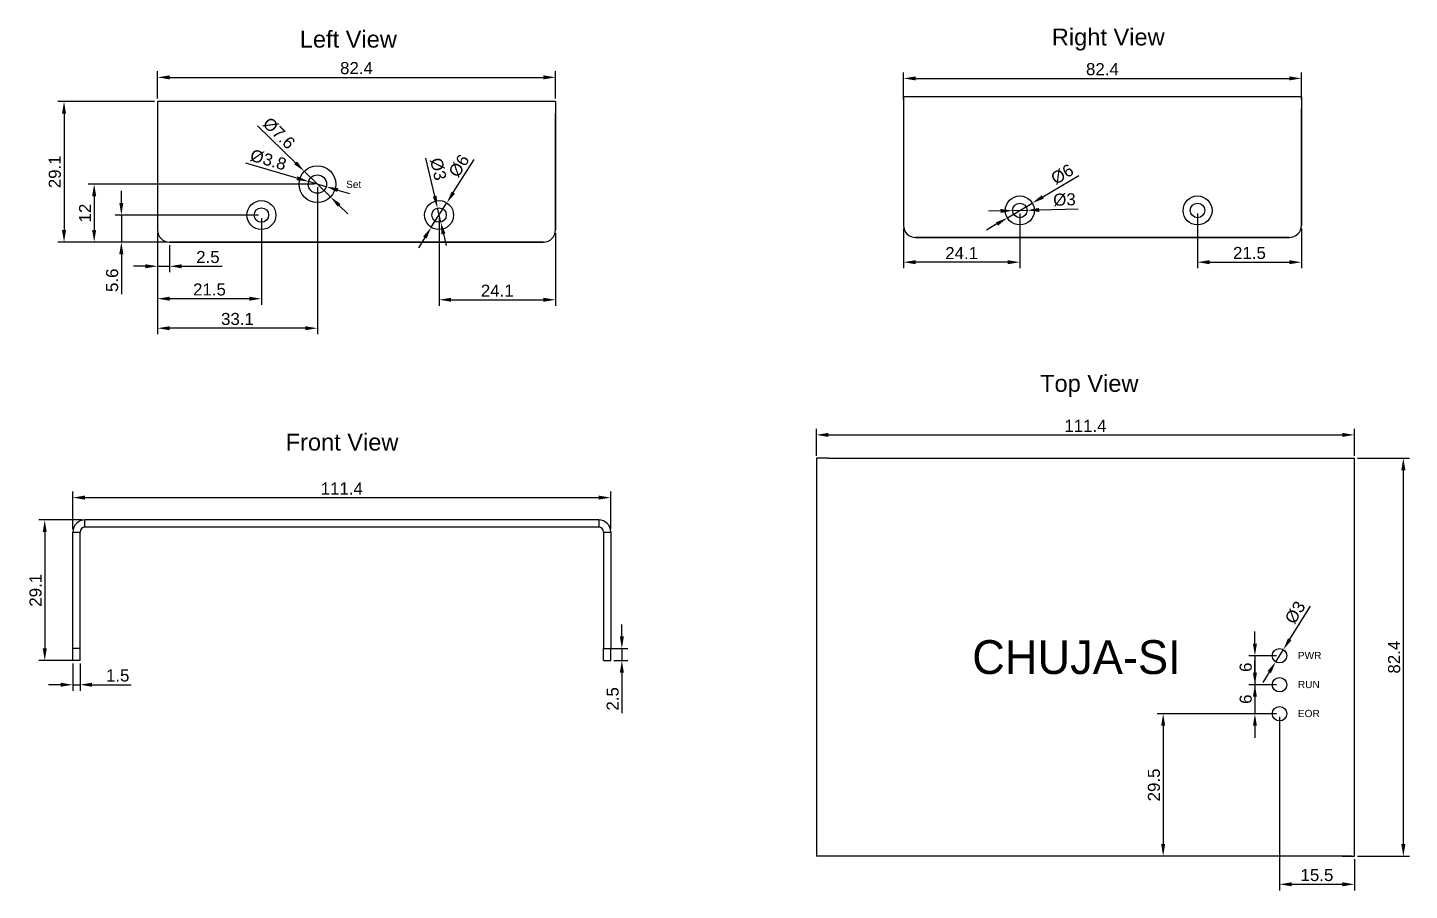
# Model space of a CAD drawing. Header units: millimetres. Extents: x 15 to 627, y 19 to 461.
# Drawn here: x 18 to 304.1, y 18.6 to 197.2 of the extents above; entities that cross this region are included whole.
import ezdxf

# ---------------------------------------------------------------- set-up
doc = ezdxf.new("R2010")
doc.units = ezdxf.units.MM
doc.header["$MEASUREMENT"] = 0
doc.layers.get('0').update_dxf_attribs({"linetype": 'CONTINUOUS'})
doc.layers.get('DEFPOINTS').update_dxf_attribs({"linetype": 'CONTINUOUS'})
for name, color, linetype in [('DIMENSION', 3, 'CONTINUOUS'), ('VIEW009', 7, 'CONTINUOUS'), ('VIEW010', 7, 'CONTINUOUS'), ('VIEW011', 7, 'CONTINUOUS'), ('VIEW013', 7, 'CONTINUOUS')]:
    doc.layers.add(name, color=color, linetype=linetype)
doc.styles.add('CHUJA-SI', font='unicode.perpetua.ttf', dxfattribs={"height": 1})
doc.styles.get("Standard").update_dxf_attribs({"font": 'arial.ttf'})
doc.dimstyles.get("Standard").update_dxf_attribs({"dimscale": 0, "dimtxt": 2.5, "dimasz": 2.5, "dimexe": 1.25, "dimexo": 0.625, "dimtad": 1, "dimdsep": 46, "dimtxsty": 'Standard', "dimcen": 2.5, "dimadec": 0, "dimazin": 0, "dimtfac": 1, "dimtmove": 0, "dimatfit": 3, "dimfxl": 1, "dimarcsym": 0})

# ---------------------------------------------------------------- blocks, each defined once
blk = doc.blocks.new('*D2')
at = {"layer": 'DEFPOINTS', "color": 0, "transparency": 16777216}
for p in [(292.704737, 112.902147), (181.304737, 107.937567), (292.704737, 107.937567)]:
    blk.add_point(p, dxfattribs=at)
at = {"layer": 'DIMENSION', "color": 0, "transparency": 16777216}
for p, q in [((181.304737, 108.562567), (181.304737, 114.152147)), ((183.804737, 112.902147), (290.204737, 112.902147)), ((292.704737, 108.562567), (292.704737, 114.152147))]:
    blk.add_line(p, q, dxfattribs=at)
for points in [[(183.804737, 113.318813), (183.804737, 112.48548), (181.304737, 112.902147)], [(290.204737, 112.48548), (290.204737, 113.318813), (292.704737, 112.902147)]]:
    blk.add_solid(points, dxfattribs=at)
at = {"layer": 'DIMENSION', "color": 0, "linetype": 'ByBlock', "transparency": 16777216, "insert": (237.004737, 114.782147), "char_height": 2.5, "attachment_point": 5}
blk.add_mtext('111.4', dxfattribs=at)
blk = doc.blocks.new('*D12')
at = {"layer": 'DEFPOINTS', "color": 0, "transparency": 16777216}
for p in [(276.410395, 65.929848), (277.999078, 68.475683)]:
    blk.add_point(p, dxfattribs=at)
at = {"layer": 'DIMENSION', "color": 0, "transparency": 16777216}
for p, q in [((279.322599, 70.5966), (283.614778, 77.474737)), ((276.410395, 65.929848), (277.999078, 68.475683)), ((275.086874, 63.808931), (273.763353, 61.688013))]:
    blk.add_line(p, q, dxfattribs=at)
for points in [[(278.969113, 70.817187), (279.676085, 70.376014), (277.999078, 68.475683)], [(275.44036, 63.588344), (274.733388, 64.029517), (276.410395, 65.929848)]]:
    blk.add_solid(points, dxfattribs=at)
at = {"layer": 'DIMENSION', "color": 0, "linetype": 'ByBlock', "transparency": 16777216, "insert": (280.459166, 76.139062), "char_height": 2.5, "attachment_point": 5, "rotation": 58.03450733}
blk.add_mtext('{\\Q0;%%c}3', dxfattribs=at)
blk = doc.blocks.new('*D28')
at = {"layer": 'DEFPOINTS', "color": 0, "transparency": 16777216}
for p in [(277.204737, 67.202766), (272.110895, 61.202766), (277.204737, 61.202766)]:
    blk.add_point(p, dxfattribs=at)
at = {"layer": 'DIMENSION', "color": 0, "transparency": 16777216}
for p, q in [((272.110895, 69.702766), (272.110895, 72.202766)), ((276.579737, 67.202766), (270.860895, 67.202766)), ((272.110895, 67.202766), (272.110895, 61.202766)), ((276.579737, 61.202766), (270.860895, 61.202766)), ((272.110895, 58.702766), (272.110895, 56.202766))]:
    blk.add_line(p, q, dxfattribs=at)
for points in [[(271.694228, 69.702766), (272.527562, 69.702766), (272.110895, 67.202766)], [(272.527562, 58.702766), (271.694228, 58.702766), (272.110895, 61.202766)]]:
    blk.add_solid(points, dxfattribs=at)
at = {"layer": 'DIMENSION', "color": 0, "linetype": 'ByBlock', "transparency": 16777216, "insert": (270.209645, 64.814035), "char_height": 2.5, "attachment_point": 5, "rotation": 90}
blk.add_mtext('6', dxfattribs=at)
blk = doc.blocks.new('*D29')
at = {"layer": 'DEFPOINTS', "color": 0, "transparency": 16777216}
for p in [(277.204737, 61.202766), (272.110895, 55.202766), (277.204737, 55.202766)]:
    blk.add_point(p, dxfattribs=at)
at = {"layer": 'DIMENSION', "color": 0, "transparency": 16777216}
for p, q in [((272.110895, 63.702766), (272.110895, 66.202766)), ((276.579737, 61.202766), (270.860895, 61.202766)), ((272.110895, 61.202766), (272.110895, 55.202766)), ((276.579737, 55.202766), (270.860895, 55.202766)), ((272.110895, 52.702766), (272.110895, 50.202766))]:
    blk.add_line(p, q, dxfattribs=at)
for points in [[(271.694228, 63.702766), (272.527562, 63.702766), (272.110895, 61.202766)], [(272.527562, 52.702766), (271.694228, 52.702766), (272.110895, 55.202766)]]:
    blk.add_solid(points, dxfattribs=at)
at = {"layer": 'DIMENSION', "color": 0, "linetype": 'ByBlock', "transparency": 16777216, "insert": (270.209645, 58.202766), "char_height": 2.5, "attachment_point": 5, "rotation": 90}
blk.add_mtext('6', dxfattribs=at)
blk = doc.blocks.new('*D32')
at = {"layer": 'DEFPOINTS', "color": 0, "transparency": 16777216}
for p in [(277.204737, 55.202766), (253.108256, 25.702766), (292.704737, 25.702766)]:
    blk.add_point(p, dxfattribs=at)
at = {"layer": 'DIMENSION', "color": 0, "transparency": 16777216}
for p, q in [((276.579737, 55.202766), (251.858256, 55.202766)), ((253.108256, 52.702766), (253.108256, 28.202766)), ((292.079737, 25.702766), (251.858256, 25.702766))]:
    blk.add_line(p, q, dxfattribs=at)
for points in [[(253.524922, 52.702766), (252.691589, 52.702766), (253.108256, 55.202766)], [(252.691589, 28.202766), (253.524922, 28.202766), (253.108256, 25.702766)]]:
    blk.add_solid(points, dxfattribs=at)
at = {"layer": 'DIMENSION', "color": 0, "linetype": 'ByBlock', "transparency": 16777216, "insert": (251.207006, 40.452766), "char_height": 2.5, "attachment_point": 5, "rotation": 90}
blk.add_mtext('29.5', dxfattribs=at)
blk = doc.blocks.new('*D37')
at = {"layer": 'DEFPOINTS', "color": 0, "transparency": 16777216}
for p in [(277.204737, 55.202766), (292.704737, 25.702766), (292.704737, 19.891339)]:
    blk.add_point(p, dxfattribs=at)
at = {"layer": 'DIMENSION', "color": 0, "transparency": 16777216}
for p, q in [((277.204737, 54.577766), (277.204737, 18.641339)), ((292.704737, 25.077766), (292.704737, 18.641339)), ((279.704737, 19.891339), (290.204737, 19.891339))]:
    blk.add_line(p, q, dxfattribs=at)
for points in [[(279.704737, 20.308005), (279.704737, 19.474672), (277.204737, 19.891339)], [(290.204737, 19.474672), (290.204737, 20.308005), (292.704737, 19.891339)]]:
    blk.add_solid(points, dxfattribs=at)
at = {"layer": 'DIMENSION', "color": 0, "linetype": 'ByBlock', "transparency": 16777216, "insert": (284.954737, 21.792589), "char_height": 2.5, "attachment_point": 5}
blk.add_mtext('15.5', dxfattribs=at)
blk = doc.blocks.new('*D38')
at = {"layer": 'DEFPOINTS', "color": 0, "transparency": 16777216}
for p in [(292.704737, 108.102366), (292.704737, 25.702766), (302.843901, 25.702766)]:
    blk.add_point(p, dxfattribs=at)
at = {"layer": 'DIMENSION', "color": 0, "transparency": 16777216}
for p, q in [((293.329737, 108.102366), (304.093901, 108.102366)), ((302.843901, 105.602366), (302.843901, 28.202766)), ((293.329737, 25.702766), (304.093901, 25.702766))]:
    blk.add_line(p, q, dxfattribs=at)
for points in [[(303.260567, 105.602366), (302.427234, 105.602366), (302.843901, 108.102366)], [(302.427234, 28.202766), (303.260567, 28.202766), (302.843901, 25.702766)]]:
    blk.add_solid(points, dxfattribs=at)
at = {"layer": 'DIMENSION', "color": 0, "linetype": 'ByBlock', "transparency": 16777216, "insert": (300.942651, 66.902566), "char_height": 2.5, "attachment_point": 5, "rotation": 90}
blk.add_mtext('82.4', dxfattribs=at)
blk = doc.blocks.new('*D54')
at = {"layer": 'DEFPOINTS', "color": 0, "transparency": 16777216}
for p in [(29.817, 95.295541), (21.503434, 66.195541), (28.817, 66.195541)]:
    blk.add_point(p, dxfattribs=at)
at = {"layer": 'DIMENSION', "color": 0, "transparency": 16777216}
for p, q in [((29.192, 95.295541), (20.253434, 95.295541)), ((21.503434, 92.795541), (21.503434, 68.695541)), ((28.192, 66.195541), (20.253434, 66.195541))]:
    blk.add_line(p, q, dxfattribs=at)
for points in [[(21.9201, 92.795541), (21.086767, 92.795541), (21.503434, 95.295541)], [(21.086767, 68.695541), (21.9201, 68.695541), (21.503434, 66.195541)]]:
    blk.add_solid(points, dxfattribs=at)
at = {"layer": 'DIMENSION', "color": 0, "linetype": 'ByBlock', "transparency": 16777216, "insert": (19.602184, 80.745541), "char_height": 2.5, "attachment_point": 5, "rotation": 90}
blk.add_mtext('29.1', dxfattribs=at)
blk = doc.blocks.new('*D58')
at = {"layer": 'DEFPOINTS', "color": 0, "transparency": 16777216}
for p in [(27.317, 66.195541), (28.817, 66.195541), (28.817, 61.195541)]:
    blk.add_point(p, dxfattribs=at)
at = {"layer": 'DIMENSION', "color": 0, "transparency": 16777216}
for p, q in [((27.317, 65.570541), (27.317, 59.945541)), ((28.817, 65.570541), (28.817, 59.945541)), ((24.817, 61.195541), (22.317, 61.195541)), ((27.317, 61.195541), (28.817, 61.195541)), ((31.317, 61.195541), (39.397, 61.195541))]:
    blk.add_line(p, q, dxfattribs=at)
for points in [[(24.817, 60.778875), (24.817, 61.612208), (27.317, 61.195541)], [(31.317, 61.612208), (31.317, 60.778875), (28.817, 61.195541)]]:
    blk.add_solid(points, dxfattribs=at)
at = {"layer": 'DIMENSION', "color": 0, "linetype": 'ByBlock', "transparency": 16777216, "insert": (36.607, 63.096791), "char_height": 2.5, "attachment_point": 5}
blk.add_mtext('1.5', dxfattribs=at)
blk = doc.blocks.new('*D61')
at = {"layer": 'DEFPOINTS', "color": 0, "transparency": 16777216}
for p in [(138.7175, 99.923135), (27.317, 92.795541), (138.7175, 92.795541)]:
    blk.add_point(p, dxfattribs=at)
at = {"layer": 'DIMENSION', "color": 0, "transparency": 16777216}
for p, q in [((27.317, 93.420541), (27.317, 101.173135)), ((138.7175, 93.420541), (138.7175, 101.173135)), ((29.817, 99.923135), (136.2175, 99.923135))]:
    blk.add_line(p, q, dxfattribs=at)
for points in [[(29.817, 100.339802), (29.817, 99.506469), (27.317, 99.923135)], [(136.2175, 99.506469), (136.2175, 100.339802), (138.7175, 99.923135)]]:
    blk.add_solid(points, dxfattribs=at)
at = {"layer": 'DIMENSION', "color": 0, "linetype": 'ByBlock', "transparency": 16777216, "insert": (83.01725, 101.803135), "char_height": 2.5, "attachment_point": 5}
blk.add_mtext('111.4', dxfattribs=at)
blk = doc.blocks.new('*D62')
at = {"layer": 'DEFPOINTS', "color": 0, "transparency": 16777216}
for p in [(137.2175, 68.695541), (138.7175, 66.195541), (141.014528, 66.195541)]:
    blk.add_point(p, dxfattribs=at)
at = {"layer": 'DIMENSION', "color": 0, "transparency": 16777216}
for p, q in [((141.014528, 71.195541), (141.014528, 73.695541)), ((137.8425, 68.695541), (142.264528, 68.695541)), ((141.014528, 68.695541), (141.014528, 66.195541)), ((139.3425, 66.195541), (142.264528, 66.195541)), ((141.014528, 63.695541), (141.014528, 55.338041))]:
    blk.add_line(p, q, dxfattribs=at)
for points in [[(140.597861, 71.195541), (141.431194, 71.195541), (141.014528, 68.695541)], [(141.431194, 63.695541), (140.597861, 63.695541), (141.014528, 66.195541)]]:
    blk.add_solid(points, dxfattribs=at)
at = {"layer": 'DIMENSION', "color": 0, "linetype": 'ByBlock', "transparency": 16777216, "insert": (139.113278, 58.266791), "char_height": 2.5, "attachment_point": 5, "rotation": 90}
blk.add_mtext('2.5', dxfattribs=at)
blk = doc.blocks.new('*D100')
at = {"layer": 'DEFPOINTS', "color": 0, "transparency": 16777216}
for p in [(281.728727, 186.683601), (199.328727, 181.683601), (281.728727, 181.683601)]:
    blk.add_point(p, dxfattribs=at)
at = {"layer": 'DIMENSION', "color": 0, "transparency": 16777216}
for p, q in [((199.328727, 182.308601), (199.328727, 187.933601)), ((201.828727, 186.683601), (279.228727, 186.683601)), ((281.728727, 182.308601), (281.728727, 187.933601))]:
    blk.add_line(p, q, dxfattribs=at)
for points in [[(201.828727, 187.100267), (201.828727, 186.266934), (199.328727, 186.683601)], [(279.228727, 186.266934), (279.228727, 187.100267), (281.728727, 186.683601)]]:
    blk.add_solid(points, dxfattribs=at)
at = {"layer": 'DIMENSION', "color": 0, "linetype": 'ByBlock', "transparency": 16777216, "insert": (240.528727, 188.584851), "char_height": 2.5, "attachment_point": 5}
blk.add_mtext('82.4', dxfattribs=at)
blk = doc.blocks.new('*D106')
at = {"layer": 'DEFPOINTS', "color": 0, "transparency": 16777216}
for p in [(223.428727, 159.353601), (199.328727, 156.253601), (199.328727, 148.644474)]:
    blk.add_point(p, dxfattribs=at)
at = {"layer": 'DIMENSION', "color": 0, "transparency": 16777216}
for p, q in [((223.428727, 158.728601), (223.428727, 147.394474)), ((199.328727, 155.628601), (199.328727, 147.394474)), ((220.928727, 148.644474), (201.828727, 148.644474))]:
    blk.add_line(p, q, dxfattribs=at)
for points in [[(201.828727, 149.06114), (201.828727, 148.227807), (199.328727, 148.644474)], [(220.928727, 148.227807), (220.928727, 149.06114), (223.428727, 148.644474)]]:
    blk.add_solid(points, dxfattribs=at)
at = {"layer": 'DIMENSION', "color": 0, "linetype": 'ByBlock', "transparency": 16777216, "insert": (211.378727, 150.524474), "char_height": 2.5, "attachment_point": 5}
blk.add_mtext('24.1', dxfattribs=at)
blk = doc.blocks.new('*D109')
at = {"layer": 'DEFPOINTS', "color": 0, "transparency": 16777216}
for p in [(260.228727, 159.353601), (281.728727, 156.253601), (281.728727, 148.644474)]:
    blk.add_point(p, dxfattribs=at)
at = {"layer": 'DIMENSION', "color": 0, "transparency": 16777216}
for p, q in [((260.228727, 158.728601), (260.228727, 147.394474)), ((281.728727, 155.628601), (281.728727, 147.394474)), ((262.728727, 148.644474), (279.228727, 148.644474))]:
    blk.add_line(p, q, dxfattribs=at)
for points in [[(262.728727, 149.06114), (262.728727, 148.227807), (260.228727, 148.644474)], [(279.228727, 148.227807), (279.228727, 149.06114), (281.728727, 148.644474)]]:
    blk.add_solid(points, dxfattribs=at)
at = {"layer": 'DIMENSION', "color": 0, "linetype": 'ByBlock', "transparency": 16777216, "insert": (270.978727, 150.545724), "char_height": 2.5, "attachment_point": 5}
blk.add_mtext('21.5', dxfattribs=at)
blk = doc.blocks.new('*D151')
at = {"layer": 'DEFPOINTS', "color": 0, "transparency": 16777216}
for p in [(221.92927, 159.313232), (224.928184, 159.39397)]:
    blk.add_point(p, dxfattribs=at)
at = {"layer": 'DIMENSION', "color": 0, "transparency": 16777216}
for p, q in [((219.430176, 159.24595), (216.931082, 159.178668)), ((221.92927, 159.313232), (224.928184, 159.39397)), ((227.427279, 159.461251), (235.531842, 159.679446))]:
    blk.add_line(p, q, dxfattribs=at)
for points in [[(219.44139, 158.829434), (219.418962, 159.662466), (221.92927, 159.313232)], [(227.416065, 159.877767), (227.438493, 159.044736), (224.928184, 159.39397)]]:
    blk.add_solid(points, dxfattribs=at)
at = {"layer": 'DIMENSION', "color": 0, "linetype": 'ByBlock', "transparency": 16777216, "insert": (232.67609, 161.573276), "char_height": 2.5, "attachment_point": 5, "rotation": 1.54216809}
blk.add_mtext('{\\Q0;%%c}3', dxfattribs=at)
blk = doc.blocks.new('*D152')
at = {"layer": 'DEFPOINTS', "color": 0, "transparency": 16777216}
for p in [(226.010696, 160.88116), (220.846758, 157.826042)]:
    blk.add_point(p, dxfattribs=at)
at = {"layer": 'DIMENSION', "color": 0, "transparency": 16777216}
for p, q in [((228.162337, 162.154125), (235.635497, 166.575438)), ((220.846758, 157.826042), (226.010696, 160.88116)), ((218.695118, 156.553076), (216.543477, 155.28011))]:
    blk.add_line(p, q, dxfattribs=at)
for points in [[(227.950176, 162.512732), (228.374498, 161.795519), (226.010696, 160.88116)], [(218.907279, 156.194469), (218.482957, 156.911683), (220.846758, 157.826042)]]:
    blk.add_solid(points, dxfattribs=at)
at = {"layer": 'DIMENSION', "color": 0, "linetype": 'ByBlock', "transparency": 16777216, "insert": (232.219334, 166.8433), "char_height": 2.5, "attachment_point": 5, "rotation": 30.60964622}
blk.add_mtext('{\\Q0;%%c}6', dxfattribs=at)
blk = doc.blocks.new('*D156')
at = {"layer": 'DEFPOINTS', "color": 0, "transparency": 16777216}
for p in [(127.265821, 186.904068), (44.865421, 181.904068), (127.265821, 181.904068)]:
    blk.add_point(p, dxfattribs=at)
at = {"layer": 'DIMENSION', "color": 0, "transparency": 16777216}
for p, q in [((44.865421, 182.529068), (44.865421, 188.154068)), ((47.365421, 186.904068), (124.765821, 186.904068)), ((127.265821, 182.529068), (127.265821, 188.154068))]:
    blk.add_line(p, q, dxfattribs=at)
for points in [[(47.365421, 187.320735), (47.365421, 186.487401), (44.865421, 186.904068)], [(124.765821, 186.487401), (124.765821, 187.320735), (127.265821, 186.904068)]]:
    blk.add_solid(points, dxfattribs=at)
at = {"layer": 'DIMENSION', "color": 0, "linetype": 'ByBlock', "transparency": 16777216, "insert": (86.065621, 188.805318), "char_height": 2.5, "attachment_point": 5}
blk.add_mtext('82.4', dxfattribs=at)
blk = doc.blocks.new('*D160')
at = {"layer": 'DEFPOINTS', "color": 0, "transparency": 16777216}
for p in [(66.365421, 158.404068), (44.865421, 155.304068), (44.865421, 141.08865)]:
    blk.add_point(p, dxfattribs=at)
at = {"layer": 'DIMENSION', "color": 0, "transparency": 16777216}
for p, q in [((66.365421, 157.779068), (66.365421, 139.83865)), ((44.865421, 154.679068), (44.865421, 139.83865)), ((63.865421, 141.08865), (47.365421, 141.08865))]:
    blk.add_line(p, q, dxfattribs=at)
for points in [[(47.365421, 141.505317), (47.365421, 140.671984), (44.865421, 141.08865)], [(63.865421, 140.671984), (63.865421, 141.505317), (66.365421, 141.08865)]]:
    blk.add_solid(points, dxfattribs=at)
at = {"layer": 'DIMENSION', "color": 0, "linetype": 'ByBlock', "transparency": 16777216, "insert": (55.615421, 142.9899), "char_height": 2.5, "attachment_point": 5}
blk.add_mtext('21.5', dxfattribs=at)
blk = doc.blocks.new('*D163')
at = {"layer": 'DEFPOINTS', "color": 0, "transparency": 16777216}
for p in [(103.165821, 158.404068), (127.265821, 155.304068), (127.265821, 140.874365)]:
    blk.add_point(p, dxfattribs=at)
at = {"layer": 'DIMENSION', "color": 0, "transparency": 16777216}
for p, q in [((103.165821, 157.779068), (103.165821, 139.624365)), ((127.265821, 154.679068), (127.265821, 139.624365)), ((105.665821, 140.874365), (124.765821, 140.874365))]:
    blk.add_line(p, q, dxfattribs=at)
for points in [[(105.665821, 141.291031), (105.665821, 140.457698), (103.165821, 140.874365)], [(124.765821, 140.457698), (124.765821, 141.291031), (127.265821, 140.874365)]]:
    blk.add_solid(points, dxfattribs=at)
at = {"layer": 'DIMENSION', "color": 0, "linetype": 'ByBlock', "transparency": 16777216, "insert": (115.215821, 142.754365), "char_height": 2.5, "attachment_point": 5}
blk.add_mtext('24.1', dxfattribs=at)
blk = doc.blocks.new('*D165')
at = {"layer": 'DEFPOINTS', "color": 0, "transparency": 16777216}
for p in [(102.825745, 159.865009), (103.505898, 156.943127)]:
    blk.add_point(p, dxfattribs=at)
at = {"layer": 'DIMENSION', "color": 0, "transparency": 16777216}
for p, q in [((102.25895, 162.29991), (100.420834, 170.196294)), ((103.505898, 156.943127), (102.825745, 159.865009)), ((104.072693, 154.508226), (104.639488, 152.073325))]:
    blk.add_line(p, q, dxfattribs=at)
for points in [[(101.853133, 162.205444), (102.664767, 162.394376), (102.825745, 159.865009)], [(104.47851, 154.602692), (103.666876, 154.41376), (103.505898, 156.943127)]]:
    blk.add_solid(points, dxfattribs=at)
at = {"layer": 'DIMENSION', "color": 0, "linetype": 'ByBlock', "transparency": 16777216, "insert": (102.975197, 167.912187), "char_height": 2.5, "attachment_point": 5, "rotation": 283.10391925}
blk.add_mtext('{\\Q0;%%c}3', dxfattribs=at)
blk = doc.blocks.new('*D166')
at = {"layer": 'DEFPOINTS', "color": 0, "transparency": 16777216}
for p in [(104.774796, 160.936103), (101.556847, 155.872033)]:
    blk.add_point(p, dxfattribs=at)
at = {"layer": 'DIMENSION', "color": 0, "transparency": 16777216}
for p, q in [((106.115608, 163.046132), (110.463862, 169.888956)), ((101.556847, 155.872033), (104.774796, 160.936103)), ((100.216035, 153.762004), (98.875222, 151.651975))]:
    blk.add_line(p, q, dxfattribs=at)
for points in [[(105.763937, 163.269601), (106.46728, 162.822663), (104.774796, 160.936103)], [(100.567706, 153.538535), (99.864363, 153.985473), (101.556847, 155.872033)]]:
    blk.add_solid(points, dxfattribs=at)
at = {"layer": 'DIMENSION', "color": 0, "linetype": 'ByBlock', "transparency": 16777216, "insert": (107.297439, 168.579119), "char_height": 2.5, "attachment_point": 5, "rotation": 57.56619301}
blk.add_mtext('{\\Q0;%%c}6', dxfattribs=at)
blk = doc.blocks.new('*D169')
at = {"layer": 'DEFPOINTS', "color": 0, "transparency": 16777216}
for p in [(76.141239, 165.335441), (79.789604, 164.272695)]:
    blk.add_point(p, dxfattribs=at)
at = {"layer": 'DIMENSION', "color": 0, "transparency": 16777216}
for p, q in [((73.740998, 166.034617), (63.158338, 169.11728)), ((79.789604, 164.272695), (76.141239, 165.335441)), ((82.189845, 163.57352), (84.590085, 162.874344))]:
    blk.add_line(p, q, dxfattribs=at)
for points in [[(73.624469, 165.634576), (73.857528, 166.434657), (76.141239, 165.335441)], [(82.306374, 163.97356), (82.073315, 163.17348), (79.789604, 164.272695)]]:
    blk.add_solid(points, dxfattribs=at)
at = {"layer": 'DIMENSION', "color": 0, "linetype": 'ByBlock', "transparency": 16777216, "insert": (67.800498, 169.816925), "char_height": 2.5, "attachment_point": 5, "rotation": 343.75948327}
blk.add_mtext('{\\Q0;%%c}3.8', dxfattribs=at)
blk = doc.blocks.new('*D170')
at = {"layer": 'DEFPOINTS', "color": 0, "transparency": 16777216}
for p in [(75.245208, 167.457451), (80.685635, 162.150686)]:
    blk.add_point(p, dxfattribs=at)
at = {"layer": 'DIMENSION', "color": 0, "transparency": 16777216}
for p, q in [((73.455594, 169.203097), (65.568764, 176.89616)), ((80.685635, 162.150686), (75.245208, 167.457451)), ((82.475249, 160.405039), (84.264863, 158.659393))]:
    blk.add_line(p, q, dxfattribs=at)
for points in [[(73.164653, 168.904828), (73.746535, 169.501366), (75.245208, 167.457451)], [(82.76619, 160.703308), (82.184308, 160.10677), (80.685635, 162.150686)]]:
    blk.add_solid(points, dxfattribs=at)
at = {"layer": 'DIMENSION', "color": 0, "linetype": 'ByBlock', "transparency": 16777216, "insert": (69.992941, 175.332668), "char_height": 2.5, "attachment_point": 5, "rotation": 315.71254634}
blk.add_mtext('{\\Q0;%%c}7.6', dxfattribs=at)
blk = doc.blocks.new('*D172')
at = {"layer": 'DEFPOINTS', "color": 0, "transparency": 16777216}
for p in [(44.865421, 181.904068), (25.498792, 152.804068), (47.365421, 152.804068)]:
    blk.add_point(p, dxfattribs=at)
at = {"layer": 'DIMENSION', "color": 0, "transparency": 16777216}
for p, q in [((44.240421, 181.904068), (24.248792, 181.904068)), ((25.498792, 179.404068), (25.498792, 155.304068)), ((46.740421, 152.804068), (24.248792, 152.804068))]:
    blk.add_line(p, q, dxfattribs=at)
for points in [[(25.915459, 179.404068), (25.082125, 179.404068), (25.498792, 181.904068)], [(25.082125, 155.304068), (25.915459, 155.304068), (25.498792, 152.804068)]]:
    blk.add_solid(points, dxfattribs=at)
at = {"layer": 'DIMENSION', "color": 0, "linetype": 'ByBlock', "transparency": 16777216, "insert": (23.597542, 167.354068), "char_height": 2.5, "attachment_point": 5, "rotation": 90}
blk.add_mtext('29.1', dxfattribs=at)
blk = doc.blocks.new('*D173')
at = {"layer": 'DEFPOINTS', "color": 0, "transparency": 16777216}
for p in [(66.365421, 158.404068), (37.365421, 152.804068), (47.365421, 152.804068)]:
    blk.add_point(p, dxfattribs=at)
at = {"layer": 'DIMENSION', "color": 0, "transparency": 16777216}
for p, q in [((37.365421, 160.904068), (37.365421, 163.404068)), ((65.740421, 158.404068), (36.115421, 158.404068)), ((37.365421, 158.404068), (37.365421, 152.804068)), ((46.740421, 152.804068), (36.115421, 152.804068)), ((37.365421, 150.304068), (37.365421, 142.006568))]:
    blk.add_line(p, q, dxfattribs=at)
for points in [[(36.948755, 160.904068), (37.782088, 160.904068), (37.365421, 158.404068)], [(37.782088, 150.304068), (36.948755, 150.304068), (37.365421, 152.804068)]]:
    blk.add_solid(points, dxfattribs=at)
at = {"layer": 'DIMENSION', "color": 0, "linetype": 'ByBlock', "transparency": 16777216, "insert": (35.464171, 144.905318), "char_height": 2.5, "attachment_point": 5, "rotation": 90}
blk.add_mtext('5.6', dxfattribs=at)
blk = doc.blocks.new('*D174')
at = {"layer": 'DEFPOINTS', "color": 0, "transparency": 16777216}
for p in [(77.965421, 164.804068), (31.740421, 152.804068), (46.740421, 152.804068)]:
    blk.add_point(p, dxfattribs=at)
at = {"layer": 'DIMENSION', "color": 0, "transparency": 16777216}
for p, q in [((77.340421, 164.804068), (30.490421, 164.804068)), ((31.740421, 162.304068), (31.740421, 155.304068)), ((46.115421, 152.804068), (30.490421, 152.804068))]:
    blk.add_line(p, q, dxfattribs=at)
for points in [[(32.157088, 162.304068), (31.323755, 162.304068), (31.740421, 164.804068)], [(31.323755, 155.304068), (32.157088, 155.304068), (31.740421, 152.804068)]]:
    blk.add_solid(points, dxfattribs=at)
at = {"layer": 'DIMENSION', "color": 0, "linetype": 'ByBlock', "transparency": 16777216, "insert": (29.860421, 158.804068), "char_height": 2.5, "attachment_point": 5, "rotation": 90}
blk.add_mtext('12', dxfattribs=at)
blk = doc.blocks.new('*D182')
at = {"layer": 'DEFPOINTS', "color": 0, "transparency": 16777216}
for p in [(77.965421, 164.804068), (44.865421, 154.679068), (44.865421, 134.981508)]:
    blk.add_point(p, dxfattribs=at)
at = {"layer": 'DIMENSION', "color": 0, "transparency": 16777216}
for p, q in [((77.965421, 164.179068), (77.965421, 133.731508)), ((44.865421, 154.054068), (44.865421, 133.731508)), ((75.465421, 134.981508), (47.365421, 134.981508))]:
    blk.add_line(p, q, dxfattribs=at)
for points in [[(47.365421, 135.398174), (47.365421, 134.564841), (44.865421, 134.981508)], [(75.465421, 134.564841), (75.465421, 135.398174), (77.965421, 134.981508)]]:
    blk.add_solid(points, dxfattribs=at)
at = {"layer": 'DIMENSION', "color": 0, "linetype": 'ByBlock', "transparency": 16777216, "insert": (61.415421, 136.882758), "char_height": 2.5, "attachment_point": 5}
blk.add_mtext('33.1', dxfattribs=at)
blk = doc.blocks.new('*D185')
at = {"layer": 'DEFPOINTS', "color": 0, "transparency": 16777216}
for p in [(44.865421, 155.304068), (47.365421, 152.804068), (47.365421, 147.804068)]:
    blk.add_point(p, dxfattribs=at)
at = {"layer": 'DIMENSION', "color": 0, "transparency": 16777216}
for p, q in [((44.865421, 154.679068), (44.865421, 146.554068)), ((47.365421, 152.179068), (47.365421, 146.554068)), ((42.365421, 147.804068), (39.865421, 147.804068)), ((44.865421, 147.804068), (47.365421, 147.804068)), ((49.865421, 147.804068), (58.222921, 147.804068))]:
    blk.add_line(p, q, dxfattribs=at)
for points in [[(42.365421, 147.387401), (42.365421, 148.220735), (44.865421, 147.804068)], [(49.865421, 148.220735), (49.865421, 147.387401), (47.365421, 147.804068)]]:
    blk.add_solid(points, dxfattribs=at)
at = {"layer": 'DIMENSION', "color": 0, "linetype": 'ByBlock', "transparency": 16777216, "insert": (55.294171, 149.705318), "char_height": 2.5, "attachment_point": 5}
blk.add_mtext('2.5', dxfattribs=at)

msp = doc.modelspace()

# ---------------------------------------------------------------- linework, layer by layer
at = {"linetype": 'ByBlock'}
for centre, radius in [((77.965, 164.804), 3.8), ((66.365, 158.404), 3), ((103.166, 158.404), 3), ((223.429, 159.354), 3), ((260.229, 159.354), 3)]:
    msp.add_circle(centre, radius, dxfattribs=at)
at = {"layer": 'VIEW009'}
for p, q in [((181.305, 108.102), (181.305, 25.703)), ((183.805, 108.102), (290.205, 108.102)), ((292.705, 25.703), (292.705, 108.102)), ((290.205, 25.703), (183.805, 25.703))]:
    msp.add_line(p, q, dxfattribs=at)
for centre in [(277.205, 67.203), (277.205, 61.203), (277.205, 55.203)]:
    msp.add_circle(centre, 1.5, dxfattribs=at)
for points in [[(183.805, 108.102), (183.665, 108.102), (183.525, 108.102), (183.247, 108.102), (182.979, 108.102), (182.85, 108.102), (182.72, 108.102), (182.597, 108.102), (182.475, 108.102), (182.36, 108.102), (182.246, 108.102), (182.142, 108.102), (182.037, 108.102), (181.944, 108.102), (181.85, 108.102), (181.769, 108.102), (181.688, 108.102), (181.62, 108.102), (181.552, 108.102), (181.499, 108.102), (181.445, 108.102), (181.406, 108.102), (181.368, 108.102), (181.344, 108.102), (181.321, 108.102), (181.313, 108.102), (181.305, 108.102)], [(290.205, 108.102), (290.345, 108.102), (290.485, 108.102), (290.763, 108.102), (291.031, 108.102), (291.16, 108.102), (291.29, 108.102), (291.412, 108.102), (291.535, 108.102), (291.649, 108.102), (291.764, 108.102), (291.868, 108.102), (291.973, 108.102), (292.066, 108.102), (292.159, 108.102), (292.241, 108.102), (292.322, 108.102), (292.389, 108.102), (292.457, 108.102), (292.511, 108.102), (292.565, 108.102), (292.603, 108.102), (292.642, 108.102), (292.666, 108.102), (292.689, 108.102), (292.697, 108.102), (292.705, 108.102)], [(183.805, 25.703), (183.665, 25.703), (183.525, 25.703), (183.247, 25.703), (182.979, 25.703), (182.85, 25.703), (182.72, 25.703), (182.597, 25.703), (182.475, 25.703), (182.36, 25.703), (182.246, 25.703), (182.142, 25.703), (182.037, 25.703), (181.944, 25.703), (181.85, 25.703), (181.769, 25.703), (181.688, 25.703), (181.62, 25.703), (181.552, 25.703), (181.499, 25.703), (181.445, 25.703), (181.406, 25.703), (181.368, 25.703), (181.344, 25.703), (181.321, 25.703), (181.313, 25.703), (181.305, 25.703)], [(290.205, 25.703), (290.345, 25.703), (290.485, 25.703), (290.763, 25.703), (291.031, 25.703), (291.16, 25.703), (291.29, 25.703), (291.412, 25.703), (291.535, 25.703), (291.649, 25.703), (291.764, 25.703), (291.868, 25.703), (291.973, 25.703), (292.066, 25.703), (292.159, 25.703), (292.241, 25.703), (292.322, 25.703), (292.389, 25.703), (292.457, 25.703), (292.511, 25.703), (292.565, 25.703), (292.603, 25.703), (292.642, 25.703), (292.666, 25.703), (292.689, 25.703), (292.697, 25.703), (292.705, 25.703)]]:
    msp.add_open_spline(points, degree=2, knots=[0, 0, 0, 0.1122, 0.1122, 0.336599, 0.336599, 0.448799, 0.448799, 0.560999, 0.560999, 0.673198, 0.673198, 0.785398, 0.785398, 0.897598, 0.897598, 1.0098, 1.0098, 1.122, 1.122, 1.2342, 1.2342, 1.3464, 1.3464, 1.4586, 1.4586, 1.5708, 1.5708, 1.5708], dxfattribs=at)
at = {"layer": 'VIEW010'}
for p, q in [((29.817, 93.796), (29.817, 95.296)), ((136.218, 95.296), (29.817, 95.296)), ((136.218, 95.296), (136.218, 93.796)), ((27.317, 68.696), (27.317, 92.796)), ((27.317, 92.796), (28.817, 92.796)), ((28.817, 68.696), (28.817, 92.796)), ((136.218, 93.796), (29.817, 93.796)), ((137.217, 92.796), (138.717, 92.796)), ((137.217, 92.796), (137.217, 68.696)), ((138.717, 92.796), (138.717, 68.696)), ((28.817, 68.696), (27.317, 68.696)), ((137.217, 68.696), (138.717, 68.696)), ((28.817, 66.196), (27.317, 66.196)), ((137.217, 66.196), (138.717, 66.196))]:
    msp.add_line(p, q, dxfattribs=at)
for centre, radius, start, end in [((29.817, 92.796), 2.5, 90, 180), ((136.218, 92.796), 2.5, 0, 90), ((29.817, 92.796), 1, 90, 180), ((136.218, 92.796), 1, 0, 90)]:
    msp.add_arc(centre, radius, start, end, dxfattribs=at)
for points, knots in [([(27.317, 66.196), (27.317, 66.203), (27.317, 66.211), (27.317, 66.235), (27.317, 66.258), (27.317, 66.297), (27.317, 66.336), (27.317, 66.39), (27.317, 66.443), (27.317, 66.511), (27.317, 66.579), (27.317, 66.66), (27.317, 66.741), (27.317, 66.834), (27.317, 66.928), (27.317, 67.032), (27.317, 67.137), (27.317, 67.251), (27.317, 67.366), (27.317, 67.488), (27.317, 67.611), (27.317, 67.74), (27.317, 67.87), (27.317, 68.005), (27.317, 68.139), (27.317, 68.415), (27.317, 68.696)], [4.71239, 4.71239, 4.71239, 4.82459, 4.82459, 4.93679, 4.93679, 5.04899, 5.04899, 5.16119, 5.16119, 5.27339, 5.27339, 5.38559, 5.38559, 5.49779, 5.49779, 5.60999, 5.60999, 5.72219, 5.72219, 5.83439, 5.83439, 5.94659, 5.94659, 6.05879, 6.05879, 6.28319, 6.28319, 6.28319]), ([(28.817, 66.196), (28.817, 66.203), (28.817, 66.211), (28.817, 66.235), (28.817, 66.258), (28.817, 66.297), (28.817, 66.336), (28.817, 66.39), (28.817, 66.443), (28.817, 66.511), (28.817, 66.579), (28.817, 66.66), (28.817, 66.741), (28.817, 66.834), (28.817, 66.928), (28.817, 67.032), (28.817, 67.137), (28.817, 67.251), (28.817, 67.366), (28.817, 67.488), (28.817, 67.611), (28.817, 67.74), (28.817, 67.87), (28.817, 68.005), (28.817, 68.139), (28.817, 68.415), (28.817, 68.696)], [4.71239, 4.71239, 4.71239, 4.82459, 4.82459, 4.93679, 4.93679, 5.04899, 5.04899, 5.16119, 5.16119, 5.27339, 5.27339, 5.38559, 5.38559, 5.49779, 5.49779, 5.60999, 5.60999, 5.72219, 5.72219, 5.83439, 5.83439, 5.94659, 5.94659, 6.05879, 6.05879, 6.28319, 6.28319, 6.28319]), ([(137.217, 66.196), (137.217, 66.203), (137.217, 66.211), (137.217, 66.235), (137.217, 66.258), (137.217, 66.297), (137.217, 66.336), (137.217, 66.39), (137.217, 66.443), (137.217, 66.511), (137.217, 66.579), (137.217, 66.66), (137.217, 66.741), (137.217, 66.834), (137.217, 66.928), (137.217, 67.032), (137.217, 67.137), (137.217, 67.251), (137.217, 67.366), (137.217, 67.488), (137.217, 67.611), (137.217, 67.74), (137.217, 67.87), (137.217, 68.005), (137.217, 68.139), (137.217, 68.415), (137.217, 68.696)], [1.5708, 1.5708, 1.5708, 1.683, 1.683, 1.7952, 1.7952, 1.9074, 1.9074, 2.0196, 2.0196, 2.1318, 2.1318, 2.24399, 2.24399, 2.35619, 2.35619, 2.46839, 2.46839, 2.58059, 2.58059, 2.69279, 2.69279, 2.80499, 2.80499, 2.91719, 2.91719, 3.14159, 3.14159, 3.14159]), ([(138.717, 66.196), (138.717, 66.203), (138.717, 66.211), (138.717, 66.235), (138.717, 66.258), (138.717, 66.297), (138.717, 66.336), (138.717, 66.39), (138.717, 66.443), (138.717, 66.511), (138.717, 66.579), (138.717, 66.66), (138.717, 66.741), (138.717, 66.834), (138.717, 66.928), (138.717, 67.032), (138.717, 67.137), (138.717, 67.251), (138.717, 67.366), (138.717, 67.488), (138.717, 67.611), (138.717, 67.74), (138.717, 67.87), (138.717, 68.005), (138.717, 68.139), (138.717, 68.415), (138.717, 68.696)], [1.5708, 1.5708, 1.5708, 1.683, 1.683, 1.7952, 1.7952, 1.9074, 1.9074, 2.0196, 2.0196, 2.1318, 2.1318, 2.24399, 2.24399, 2.35619, 2.35619, 2.46839, 2.46839, 2.58059, 2.58059, 2.69279, 2.69279, 2.80499, 2.80499, 2.91719, 2.91719, 3.14159, 3.14159, 3.14159])]:
    msp.add_open_spline(points, degree=2, knots=knots, dxfattribs=at)
at = {"layer": 'VIEW011'}
for p, q in [((127.266, 181.904), (44.865, 181.904)), ((44.865, 179.404), (44.865, 155.304)), ((127.266, 155.304), (127.266, 179.404)), ((127.266, 179.404), (127.266, 155.304)), ((47.365, 152.804), (124.766, 152.804)), ((124.766, 152.804), (47.365, 152.804))]:
    msp.add_line(p, q, dxfattribs=at)
for centre, radius in [((77.965, 164.804), 1.9), ((66.365, 158.404), 1.5), ((103.166, 158.404), 1.5)]:
    msp.add_circle(centre, radius, dxfattribs=at)
for centre, start, end in [((47.365, 155.304), 180, 270), ((124.766, 155.304), 270, 0)]:
    msp.add_arc(centre, 2.5, start, end, dxfattribs=at)
for points in [[(44.865, 181.904), (44.865, 181.896), (44.865, 181.888), (44.865, 181.865), (44.865, 181.841), (44.865, 181.803), (44.865, 181.764), (44.865, 181.71), (44.865, 181.657), (44.865, 181.589), (44.865, 181.521), (44.865, 181.44), (44.865, 181.359), (44.865, 181.265), (44.865, 181.172), (44.865, 181.067), (44.865, 180.963), (44.865, 180.848), (44.865, 180.734), (44.865, 180.611), (44.865, 180.489), (44.865, 180.359), (44.865, 180.23), (44.865, 180.095), (44.865, 179.96), (44.865, 179.685), (44.865, 179.404)], [(127.266, 181.904), (127.266, 181.896), (127.266, 181.888), (127.266, 181.865), (127.266, 181.841), (127.266, 181.803), (127.266, 181.764), (127.266, 181.71), (127.266, 181.657), (127.266, 181.589), (127.266, 181.521), (127.266, 181.44), (127.266, 181.359), (127.266, 181.265), (127.266, 181.172), (127.266, 181.067), (127.266, 180.963), (127.266, 180.848), (127.266, 180.734), (127.266, 180.611), (127.266, 180.489), (127.266, 180.359), (127.266, 180.23), (127.266, 180.095), (127.266, 179.96), (127.266, 179.685), (127.266, 179.404)]]:
    msp.add_open_spline(points, degree=2, knots=[0, 0, 0, 0.1122, 0.1122, 0.224399, 0.224399, 0.336599, 0.336599, 0.448799, 0.448799, 0.560999, 0.560999, 0.673198, 0.673198, 0.785398, 0.785398, 0.897598, 0.897598, 1.0098, 1.0098, 1.122, 1.122, 1.2342, 1.2342, 1.3464, 1.3464, 1.5708, 1.5708, 1.5708], dxfattribs=at)
at = {"layer": 'VIEW013'}
for p, q in [((281.729, 182.854), (199.329, 182.854)), ((199.329, 180.354), (199.329, 156.254)), ((281.729, 180.354), (281.729, 156.254)), ((281.729, 156.254), (281.729, 180.354)), ((279.229, 153.754), (201.829, 153.754)), ((201.829, 153.754), (279.229, 153.754))]:
    msp.add_line(p, q, dxfattribs=at)
for centre in [(223.429, 159.354), (260.229, 159.354)]:
    msp.add_circle(centre, 1.5, dxfattribs=at)
for centre, start, end in [((201.829, 156.254), 180, 270), ((279.229, 156.254), 270, 0.00001)]:
    msp.add_arc(centre, 2.5, start, end, dxfattribs=at)
for points in [[(199.329, 182.854), (199.329, 182.846), (199.329, 182.838), (199.329, 182.815), (199.329, 182.791), (199.329, 182.753), (199.329, 182.714), (199.329, 182.66), (199.329, 182.606), (199.329, 182.539), (199.329, 182.471), (199.329, 182.39), (199.329, 182.309), (199.329, 182.215), (199.329, 182.122), (199.329, 182.017), (199.329, 181.913), (199.329, 181.798), (199.329, 181.684), (199.329, 181.561), (199.329, 181.439), (199.329, 181.309), (199.329, 181.18), (199.329, 181.045), (199.329, 180.91), (199.329, 180.635), (199.329, 180.354)], [(281.729, 182.854), (281.729, 182.846), (281.729, 182.838), (281.729, 182.815), (281.729, 182.791), (281.729, 182.753), (281.729, 182.714), (281.729, 182.66), (281.729, 182.606), (281.729, 182.539), (281.729, 182.471), (281.729, 182.39), (281.729, 182.309), (281.729, 182.215), (281.729, 182.122), (281.729, 182.017), (281.729, 181.913), (281.729, 181.798), (281.729, 181.684), (281.729, 181.561), (281.729, 181.439), (281.729, 181.309), (281.729, 181.18), (281.729, 181.045), (281.729, 180.91), (281.729, 180.635), (281.729, 180.354)]]:
    msp.add_open_spline(points, degree=2, knots=[0, 0, 0, 0.1122, 0.1122, 0.224399, 0.224399, 0.336599, 0.336599, 0.448799, 0.448799, 0.560999, 0.560999, 0.673198, 0.673198, 0.785398, 0.785398, 0.897598, 0.897598, 1.0098, 1.0098, 1.122, 1.122, 1.2342, 1.2342, 1.3464, 1.3464, 1.5708, 1.5708, 1.5708], dxfattribs=at)

# ---------------------------------------------------------------- texts
at = {"linetype": 'ByBlock'}
for s, p in [('Set', (83.9, 164)), ('PWR', (281, 66.5)), ('RUN', (281, 60.5)), ('EOR', (281, 54.5))]:
    msp.add_text(s, height=1.5, dxfattribs=at).set_placement(p)
at = {"linetype": 'ByBlock', "style": 'CHUJA-SI'}
msp.add_text('CHUJA-SI', height=7, dxfattribs=at).set_placement((213.569, 63.416))
at = {"linetype": 'ByBlock', "char_height": 2.5, "width": 52.61086, "attachment_point": 1}
for s, insert in [('{\\H1.4x;Left View}', (74.324, 196.555)), ('{\\H1.4x;Right View}', (230.053, 197.002)), ('{\\H1.4x;Top View}', (227.629, 125.313)), ('{\\H1.4x;Front View}', (71.39, 113.165))]:
    msp.add_mtext(s, dxfattribs=dict(at, insert=insert))

# ---------------------------------------------------------------- dimensions: what is measured, and where the dimension line sits
at = {"layer": 'DIMENSION'}
for base, p1, p2, picture, middle in [((127.266, 186.904), (44.865, 181.904), (127.266, 181.904), '*D156', (86.066, 188.805)), ((281.729, 186.684), (199.329, 181.684), (281.729, 181.684), '*D100', (240.529, 188.585)), ((199.329, 148.644), (223.429, 159.354), (199.329, 156.254), '*D106', (211.379, 150.524)), ((281.729, 148.644), (260.229, 159.354), (281.729, 156.254), '*D109', (270.979, 150.546)), ((47.365, 147.804), (44.865, 155.304), (47.365, 152.804), '*D185', (55.294, 149.705)), ((138.717, 99.923), (27.317, 92.796), (138.717, 92.796), '*D61', (83.017, 101.803)), ((28.817, 61.196), (27.317, 66.196), (28.817, 66.196), '*D58', (36.607, 63.097))]:
    dim = msp.add_linear_dim(base=base, p1=p1, p2=p2, dimstyle='Standard', override={"dimscale": 1, "dimlfac": 1, "dimtxsty": 'Standard', "dimsah": 1, "dimtolj": 0}, dxfattribs=at)
    dim.commit()
    dim.dimension.update_dxf_attribs({"geometry": picture, "text_midpoint": middle})
for base, p1, p2, angle, picture, middle in [((25.499, 152.804), (44.865, 181.904), (47.365, 152.804), 90, '*D172', (25.499, 167.354)), ((292.705, 112.902), (181.305, 107.938), (292.705, 107.938), 180, '*D2', (237.005, 112.902)), ((302.844, 25.703), (292.705, 108.102), (292.705, 25.703), 90, '*D38', (302.844, 66.903)), ((272.111, 61.203), (277.205, 67.203), (277.205, 61.203), 90, '*D28', (272.111, 64.814)), ((272.111, 55.203), (277.205, 61.203), (277.205, 55.203), 90, '*D29', (272.111, 58.203)), ((253.108, 25.703), (277.205, 55.203), (292.705, 25.703), 90, '*D32', (253.108, 40.453))]:
    dim = msp.add_linear_dim(base=base, p1=p1, p2=p2, angle=angle, dimstyle='Standard', override={"dimscale": 1, "dimlfac": 1, "dimtxsty": 'Standard', "dimsah": 1, "dimtolj": 0}, dxfattribs=at)
    dim.commit()
    dim.dimension.update_dxf_attribs({"geometry": picture, "text_midpoint": middle, "dimtype": 160})
for p1, p2, text, picture, middle in [((80.686, 162.151), (75.245, 167.457), '{\\Q0;%%c}7.6', '*D170', (68.617, 173.922)), ((79.79, 164.273), (76.141, 165.335), '{\\Q0;%%c}3.8', '*D169', (67.25, 167.926)), ((101.557, 155.872), (104.775, 160.936), '{\\Q0;%%c}6', '*D166', (108.96, 167.523)), ((103.506, 156.943), (102.826, 159.865), '{\\Q0;%%c}3', '*D165', (101.056, 167.466)), ((220.847, 157.826), (226.011, 160.881), '{\\Q0;%%c}6', '*D152', (233.222, 165.148)), ((221.929, 159.313), (224.928, 159.394), '{\\Q0;%%c}3', '*D151', (232.729, 159.604)), ((276.41, 65.93), (277.999, 68.476), '{\\Q0;%%c}3', '*D12', (282.13, 75.096))]:
    dim = msp.add_diameter_dim_2p(p1=p1, p2=p2, text=text, dimstyle='Standard', override={"dimscale": 1, "dimlfac": 1, "dimtxsty": 'Standard', "dimsah": 1, "dimse1": 1, "dimse2": 1, "dimtmove": 1, "dimtolj": 0}, dxfattribs=at)
    dim.commit()
    dim.dimension.update_dxf_attribs({"geometry": picture, "text_midpoint": middle, "dimtype": 163})
for base, p1, p2, picture, middle in [((31.74, 152.804), (77.965, 164.804), (46.74, 152.804), '*D174', (29.86, 158.804)), ((37.365, 152.804), (66.365, 158.404), (47.365, 152.804), '*D173', (35.464, 144.905)), ((21.503, 66.196), (29.817, 95.296), (28.817, 66.196), '*D54', (19.602, 80.746)), ((141.015, 66.196), (137.217, 68.696), (138.717, 66.196), '*D62', (139.113, 58.267))]:
    dim = msp.add_linear_dim(base=base, p1=p1, p2=p2, angle=90, dimstyle='Standard', override={"dimscale": 1, "dimlfac": 1, "dimtxsty": 'Standard', "dimsah": 1, "dimtolj": 0}, dxfattribs=at)
    dim.commit()
    dim.dimension.update_dxf_attribs({"geometry": picture, "text_midpoint": middle})
for base, p1, p2, picture, middle in [((44.865, 134.982), (77.965, 164.804), (44.865, 154.679), '*D182', (61.415, 134.982)), ((44.865, 141.089), (66.365, 158.404), (44.865, 155.304), '*D160', (55.615, 141.089)), ((127.266, 140.874), (103.166, 158.404), (127.266, 155.304), '*D163', (115.216, 140.874)), ((292.705, 19.891), (277.205, 55.203), (292.705, 25.703), '*D37', (284.955, 19.891))]:
    dim = msp.add_linear_dim(base=base, p1=p1, p2=p2, dimstyle='Standard', override={"dimscale": 1, "dimlfac": 1, "dimtxsty": 'Standard', "dimsah": 1, "dimtolj": 0}, dxfattribs=at)
    dim.commit()
    dim.dimension.update_dxf_attribs({"geometry": picture, "text_midpoint": middle, "dimtype": 160})

doc.saveas('drawing.dxf')
